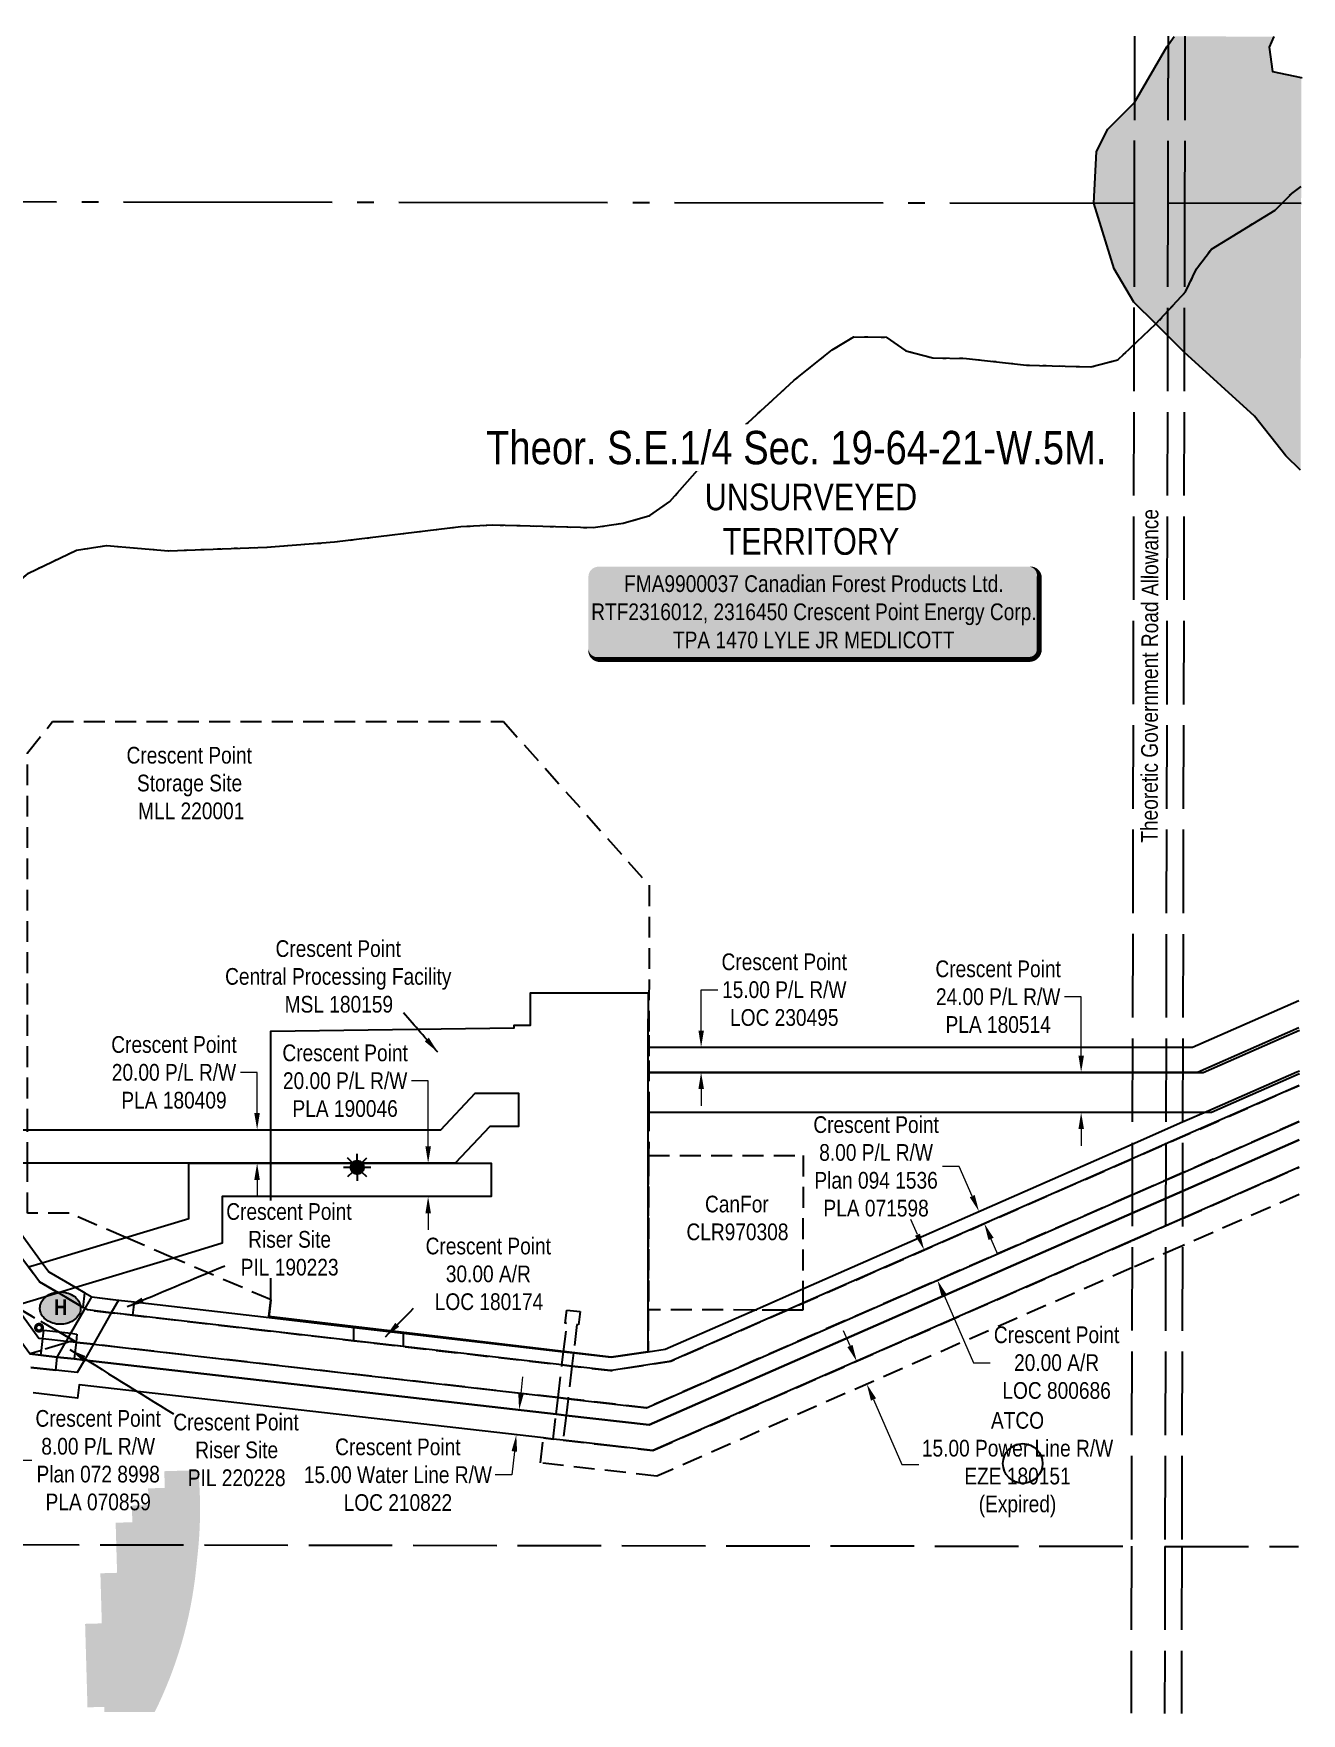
# Model space of a CAD drawing. Extents: x 456630 to 490274, y 6043290 to 6049977.
# Drawn here: x 489514 to 490274, y 6044100 to 6045106 of the extents above; entities that cross this region are included whole.
import ezdxf
from ezdxf.enums import TextEntityAlignment as Align

# ---------------------------------------------------------------- set-up
doc = ezdxf.new("R2010")
doc.units = 0
doc.header["$LTSCALE"] = 5
doc.header["$PDMODE"] = 35
doc.header["$PDSIZE"] = 5
for name, pattern in [('foc-ACCESSROAD', [3.75, 2.5, -1.25]), ('foc-FLOWLINE', [3.75, 2.5, -1.25]), ('foc-QUARTERLINE', [33, 25, -3, 2, -3]), ('foc-UNSURVEYED', [12.5, 10, -2.5]), ('foc-WHEELTRACKS', [2, 0.4, -1.6]), ('PHANTOM', [63.5, 31.75, -6.35, 6.35, -6.35, 6.35, -6.35])]:
    doc.linetypes.add(name, pattern=pattern)
doc.layers.get('Defpoints').update_dxf_attribs({"color": 9})
for name, color, linetype in [('C-AR', 13, 'foc-ACCESSROAD'), ('C-RW', 13, 'Continuous'), ('C-SYMBOL', 7, 'Continuous'), ('C-WS', 13, 'foc-ACCESSROAD'), ('C-WS-S', 13, 'Continuous'), ('CG-NOTES', 7, 'Continuous'), ('F-AR', 190, 'foc-ACCESSROAD'), ('F-EZE', 190, 'foc-FLOWLINE'), ('F-RW', 190, 'Continuous'), ('F-WS', 190, 'foc-ACCESSROAD'), ('L-QSEC', 8, 'foc-QUARTERLINE'), ('L-ROAD-T', 7, 'Continuous'), ('L-UNS-T', 3, 'Continuous'), ('L-USEC', 7, 'foc-UNSURVEYED'), ('T-WATER', 160, 'Continuous'), ('T-WATER-H', 133, 'Continuous'), ('T-WATER-P3', 160, 'foc-WHEELTRACKS'), ('WETLAND - SWAMP - H', 8, 'PHANTOM')]:
    doc.layers.add(name, color=color, linetype=linetype)
for name, color, linetype, lineweight in [('C-AR-T', 13, 'Continuous', 9), ('C-RW-T', 13, 'Continuous', 9), ('C-WS-T', 13, 'Continuous', 9), ('F-EZE-T', 190, 'Continuous', 9), ('F-WS-T', 190, 'Continuous', 9)]:
    doc.layers.add(name, color=color, linetype=linetype, lineweight=lineweight)
doc.styles.add('175L', font='ARIALN.TTF', dxfattribs={"height": 20})
doc.styles.add('80', font='ARIALN.TTF', dxfattribs={"height": 10})
doc.styles.add('80CG', font='ARIALN.TTF', dxfattribs={"height": 10})
doc.styles.add('80L', font='ARIALN.TTF', dxfattribs={"height": 10})
doc.styles.add('BOLD', font='ARIALNB.TTF')
doc.styles.add('foc-LtypeFont', font='ARIALN.TTF', dxfattribs={"height": 7.35})
doc.linetypes.add('foc-TOPO-flowdirection-NOLINE', pattern='A,0,[">",foc-LtypeFont,S=0.3,R=0,X=0,Y=-0.945],-20,[">",foc-LtypeFont,S=0.3,R=0,X=0,Y=-0.945],0', length=20)
doc.dimstyles.new('Compass 5 000', dxfattribs={"dimscale": 5, "dimtxt": 9, "dimasz": 2, "dimexe": 0.2, "dimexo": 0.0625, "dimgap": 0.5, "dimtad": 0, "dimtih": 1, "dimtoh": 1, "dimzin": 0, "dimdsep": 46, "dimtxsty": '80CG', "dimcen": 0.1, "dimse1": 1, "dimse2": 1, "dimclrd": 256, "dimclrt": 256, "dimaunit": 1, "dimadec": 4, "dimazin": 0, "dimtfac": 0.06, "dimtofl": 0, "dimtmove": 0, "dimatfit": 1, "dimfxl": 0.2, "dimtolj": 1, "dimtzin": 0, "dimlwd": -1, "dimarcsym": 0})

# ---------------------------------------------------------------- blocks, each defined once
blk = doc.blocks.new('*D891')
at = {"layer": 'C-RW-T', "transparency": 16777216}
for p, q in [((489914, 6044509.3), (489914, 6044533.7)), ((489914, 6044533.7), (489924, 6044533.7)), ((489914, 6044474.3), (489914, 6044464.3))]:
    blk.add_line(p, q, dxfattribs=at)
for points in [[(489912.4, 6044509.3), (489915.7, 6044509.3), (489914, 6044499.3)], [(489912.4, 6044474.3), (489915.7, 6044474.3), (489914, 6044484.3)]]:
    blk.add_solid(points, dxfattribs=at)
at = {"layer": 'Defpoints', "color": 0, "transparency": 16777216}
for p in [(489914, 6044499.3), (489925.1, 6044499.3), (489925.1, 6044484.3)]:
    blk.add_point(p, dxfattribs=at)
at = {"layer": 'C-RW-T', "transparency": 16777216, "insert": (489963.8, 6044533.7), "char_height": 10, "attachment_point": 5, "style": '80CG'}
blk.add_mtext('\\A1;Crescent Point\\P15.00 P/L R/W\\PLOC 230495', dxfattribs=at)
blk = doc.blocks.new('*D893')
at = {"layer": 'C-RW-T', "transparency": 16777216}
for p, q in [((489750.5, 6044479.2), (489740.5, 6044479.2)), ((489750.5, 6044439.9), (489750.5, 6044479.2)), ((489750.5, 6044399.9), (489750.5, 6044389.9))]:
    blk.add_line(p, q, dxfattribs=at)
for points in [[(489752.2, 6044439.9), (489748.9, 6044439.9), (489750.5, 6044429.9)], [(489752.2, 6044399.9), (489748.9, 6044399.9), (489750.5, 6044409.9)]]:
    blk.add_solid(points, dxfattribs=at)
at = {"layer": 'Defpoints', "color": 0, "transparency": 16777216}
for p in [(489725, 6044429.9), (489750.5, 6044429.9), (489725, 6044409.9)]:
    blk.add_point(p, dxfattribs=at)
at = {"layer": 'C-RW-T', "transparency": 16777216, "insert": (489700.8, 6044479.2), "char_height": 10, "attachment_point": 5, "style": '80CG'}
blk.add_mtext('\\A1;Crescent Point\\P20.00 P/L R/W^JPLA 190046', dxfattribs=at)
blk = doc.blocks.new('*D894')
at = {"layer": 'C-RW-T', "transparency": 16777216}
for p, q in [((489648.1, 6044484.2), (489638.1, 6044484.2)), ((489648.1, 6044459.9), (489648.1, 6044484.2)), ((489648.1, 6044419.9), (489648.1, 6044409.9))]:
    blk.add_line(p, q, dxfattribs=at)
for points in [[(489649.7, 6044459.9), (489646.4, 6044459.9), (489648.1, 6044449.9)], [(489649.7, 6044419.9), (489646.4, 6044419.9), (489648.1, 6044429.9)]]:
    blk.add_solid(points, dxfattribs=at)
at = {"layer": 'Defpoints', "color": 0, "transparency": 16777216}
for p in [(489563.4, 6044449.9), (489648.1, 6044449.9), (489563.4, 6044429.9)]:
    blk.add_point(p, dxfattribs=at)
at = {"layer": 'C-RW-T', "transparency": 16777216, "insert": (489598.3, 6044484.2), "char_height": 10, "attachment_point": 5, "style": '80CG'}
blk.add_mtext('\\A1;Crescent Point\\P20.00 P/L R/W^JPLA 180409', dxfattribs=at)
blk = doc.blocks.new('*D915')
at = {"layer": 'C-RW-T', "transparency": 16777216}
for p, q in [((489806.2, 6044292), (489807.3, 6044301.9)), ((489802.2, 6044257.3), (489800.6, 6044243.3)), ((489800.6, 6044243.3), (489790.6, 6044243.3))]:
    blk.add_line(p, q, dxfattribs=at)
for points in [[(489804.5, 6044292.2), (489807.8, 6044291.8), (489805, 6044282.1)], [(489800.5, 6044257.5), (489803.8, 6044257.1), (489803.3, 6044267.2)]]:
    blk.add_solid(points, dxfattribs=at)
at = {"layer": 'Defpoints', "color": 0, "transparency": 16777216}
for p in [(489731.7, 6044290.5), (489730, 6044275.6), (489803.3, 6044267.2)]:
    blk.add_point(p, dxfattribs=at)
at = {"layer": 'C-RW-T', "transparency": 16777216, "insert": (489732.4, 6044243.3), "char_height": 10, "attachment_point": 5, "style": '80CG', "bg_fill": 3, "box_fill_scale": 1.1, "bg_fill_color": 256, "bg_fill_true_color": 13158600, "bg_fill_transparency": 0}
blk.add_mtext('\\A1;Crescent Point\\P15.00 Water Line R/W\\PLOC 210822', dxfattribs=at)
blk = doc.blocks.new('*D917')
at = {"layer": 'C-RW-T', "transparency": 16777216}
for p, q in [((489483.4, 6044317.5), (489480.5, 6044327.1)), ((489491.5, 6044290.7), (489503.2, 6044252)), ((489503.2, 6044252), (489513.2, 6044252))]:
    blk.add_line(p, q, dxfattribs=at)
for points in [[(489485, 6044318), (489481.8, 6044317), (489486.2, 6044307.9)], [(489493, 6044291.2), (489489.9, 6044290.2), (489488.6, 6044300.3)]]:
    blk.add_solid(points, dxfattribs=at)
at = {"layer": 'Defpoints', "color": 0, "transparency": 16777216}
for p in [(489494.3, 6044310.4), (489496.7, 6044302.7), (489488.6, 6044300.3)]:
    blk.add_point(p, dxfattribs=at)
at = {"layer": 'C-RW-T', "transparency": 16777216, "insert": (489552.9, 6044252), "char_height": 10, "attachment_point": 5, "style": '80CG'}
blk.add_mtext('\\A1;Crescent Point\\P8.00 P/L R/W\\PPlan 072 8998\\PPLA 070859', dxfattribs=at)
blk = doc.blocks.new('*D920')
at = {"layer": 'C-RW-T', "transparency": 16777216}
for p, q in [((490068.6, 6044427.9), (490058.6, 6044427.9)), ((490076.4, 6044410.2), (490068.6, 6044427.9)), ((490087.6, 6044384.6), (490091.6, 6044375.4))]:
    blk.add_line(p, q, dxfattribs=at)
for points in [[(490077.9, 6044410.8), (490074.9, 6044409.5), (490080.4, 6044401)], [(490089.2, 6044385.2), (490086.1, 6044383.9), (490083.6, 6044393.7)]]:
    blk.add_solid(points, dxfattribs=at)
at = {"layer": 'Defpoints', "color": 0, "transparency": 16777216}
for p in [(490071.9, 6044397.3), (490080.4, 6044401), (490075.1, 6044390)]:
    blk.add_point(p, dxfattribs=at)
at = {"layer": 'C-RW-T', "transparency": 16777216, "insert": (490018.8, 6044427.9), "char_height": 10, "attachment_point": 5, "style": '80CG'}
blk.add_mtext('\\A1;Crescent Point\\P8.00 P/L R/W^JPlan 094 1536\\PPLA 071598', dxfattribs=at)
blk = doc.blocks.new('Route_Letters')
h = blk.add_hatch(color=255)
h.dxf.hatch_style = 1
edge = h.paths.add_edge_path()
edge.add_ellipse((-0.1, 0.5), major_axis=(-12, 0), ratio=0.789318, start_angle=0, end_angle=360)
at = {"color": 5}
blk.add_open_spline([(-12.3, 0.5), (-12.3, -0.3), (-12.2, -1), (-11.7, -2.8), (-11.1, -3.9), (-9.6, -5.8), (-8.5, -6.7), (-6.2, -8), (-4.9, -8.5), (-2.1, -9.2), (-0.7, -9.3), (2.2, -9.1), (3.6, -8.8), (6.3, -7.9), (7.5, -7.2), (9.5, -5.6), (10.4, -4.6), (11.6, -2.5), (12, -1.4), (12.2, 0.9), (12, 2.1), (11.2, 4.3), (10.5, 5.4), (8.8, 7.2), (7.7, 8), (5.3, 9.2), (3.9, 9.7), (1.1, 10.2), (-0.4, 10.2), (-3.2, 9.9), (-4.6, 9.6), (-7.2, 8.5), (-8.3, 7.7), (-10.2, 6), (-11, 5), (-12, 2.9), (-12.3, 1.7), (-12.3, 0.5), (-12.3, 0.5), (-12.3, 0.5)], degree=3, knots=[0, 0, 0, 0, 0.219529, 0.219529, 0.575727, 0.575727, 0.931924, 0.931924, 1.288121, 1.288121, 1.644318, 1.644318, 2.000515, 2.000515, 2.356712, 2.356712, 2.712909, 2.712909, 3.069107, 3.069107, 3.425304, 3.425304, 3.781501, 3.781501, 4.137698, 4.137698, 4.493895, 4.493895, 4.850092, 4.850092, 5.20629, 5.20629, 5.562487, 5.562487, 5.918684, 5.918684, 6.274881, 6.274881, 6.283185, 6.283185, 6.283185, 6.283185], dxfattribs=at)
at = {"color": 14, "style": 'BOLD'}
blk.add_attdef('A', text='', height=9.5, dxfattribs=at).set_placement((0.2, 1), align=Align.MIDDLE)
blk = doc.blocks.new('AA')
at = {"const_width": 4}
blk.add_lwpolyline([(-1, 0, 1), (1, 0, 1)], format="xyb", close=True, dxfattribs=at)
blk.add_circle((0, 0), 2)
blk = doc.blocks.new('*D780')
at = {"layer": 'C-AR-T', "transparency": 16777216}
for p, q in [((490043.6, 6044387.1), (490039.6, 6044396.2)), ((490059.6, 6044350.6), (490077.2, 6044310.4)), ((490077.2, 6044310.4), (490087.2, 6044310.4))]:
    blk.add_line(p, q, dxfattribs=at)
for points in [[(490045.1, 6044387.7), (490042.1, 6044386.4), (490047.6, 6044377.9)], [(490061.1, 6044351.3), (490058, 6044350), (490055.5, 6044359.8)]]:
    blk.add_solid(points, dxfattribs=at)
at = {"layer": 'Defpoints', "color": 0, "transparency": 16777216}
for p in [(490058.8, 6044382.8), (490066.7, 6044364.7), (490055.5, 6044359.8)]:
    blk.add_point(p, dxfattribs=at)
at = {"layer": 'C-AR-T', "transparency": 16777216, "insert": (490126.9, 6044310.4), "char_height": 10, "attachment_point": 5, "style": '80CG'}
blk.add_mtext('\\A1;Crescent Point\\P20.00 A/R\\PLOC 800686', dxfattribs=at)
blk = doc.blocks.new('*D783')
at = {"layer": 'C-RW-T', "transparency": 16777216}
for p, q in [((490141.6, 6044529.5), (490131.6, 6044529.5)), ((490141.6, 6044494.3), (490141.6, 6044529.5)), ((490141.6, 6044450.3), (490141.6, 6044440.3))]:
    blk.add_line(p, q, dxfattribs=at)
for points in [[(490143.3, 6044494.3), (490140, 6044494.3), (490141.6, 6044484.3)], [(490143.3, 6044450.3), (490140, 6044450.3), (490141.6, 6044460.3)]]:
    blk.add_solid(points, dxfattribs=at)
at = {"layer": 'Defpoints', "color": 0, "transparency": 16777216}
for p in [(490106.3, 6044484.3), (490141.6, 6044484.3), (490106.3, 6044460.3)]:
    blk.add_point(p, dxfattribs=at)
at = {"layer": 'C-RW-T', "transparency": 16777216, "insert": (490091.9, 6044529.5), "char_height": 10, "attachment_point": 5, "style": '80CG'}
blk.add_mtext('\\A1;Crescent Point\\P24.00 P/L R/W\\PPLA 180514', dxfattribs=at)
blk = doc.blocks.new('*D864')
at = {"layer": 'Defpoints', "color": 0, "transparency": 16777216}
for p in [(490009.7, 6044312.4), (490013.2, 6044297.6), (490015.7, 6044298.7)]:
    blk.add_point(p, dxfattribs=at)
at = {"layer": 'F-EZE-T', "transparency": 16777216}
for p, q in [((490003.2, 6044320.5), (489999.2, 6044329.6)), ((490017.2, 6044288.4), (490034.3, 6044249.4)), ((490034.3, 6044249.4), (490044.3, 6044249.4))]:
    blk.add_line(p, q, dxfattribs=at)
for points in [[(490004.7, 6044321.1), (490001.6, 6044319.8), (490007.2, 6044311.3)], [(490018.8, 6044289.1), (490015.7, 6044287.7), (490013.2, 6044297.6)]]:
    blk.add_solid(points, dxfattribs=at)
at = {"layer": 'F-EZE-T', "transparency": 16777216, "insert": (490103.5, 6044249.4), "char_height": 10, "attachment_point": 5, "style": '80CG'}
blk.add_mtext('\\A1;ATCO\\P15.00 Power Line R/W\\PEZE 180151\\P(Expired)', dxfattribs=at)
blk = doc.blocks.new('*U689')
h = blk.add_hatch(color=255)
edge = h.paths.add_edge_path()
edge.add_line((-129, -28.5), (129, -28.5))
edge.add_arc((129, -22.5), 6, 270, 360)
edge.add_line((135, -22.5), (135, 21))
edge.add_arc((129, 21), 6, 0, 90)
edge.add_line((129, 27), (-129, 27))
edge.add_arc((-129, 21), 6, 90, 180)
edge.add_line((-135, 21), (-135, -22.5))
edge.add_arc((-129, -22.5), 6, 180, 270)
at = {"color": 44, "flags": 128}
blk.add_lwpolyline([(-129, -28.5, 3, 3, 0), (129, -28.5, 3, 3, 0.414214), (135, -22.5, 3, 3, 0), (135, 21, 3, 0, 0.414214), (129, 27, 0, 0, 0), (-129, 27, 0, 0, 0.414214), (-135, 21, 0, 0, 0), (-135, -22.5, 0, 3, 0.414214)], format="xyseb", close=True, dxfattribs=at)
at = {"color": 44, "style": '80'}
blk.add_attdef('ENTER_TEXT_001', (-36, -5), '', height=10, dxfattribs=at)
blk = doc.blocks.new('GAS')
h = blk.add_hatch(color=255)
h.dxf.hatch_style = 1
edge = h.paths.add_edge_path()
edge.add_arc((0, 0), 0.9, 0, 360)
for p, q in [((-0.81, 0), (-1.62, 0)), ((-0.57, 0.57), (-1.14, 1.14)), ((0, 0.81), (0, 1.62)), ((0.57, 0.57), (1.14, 1.14)), ((1.62, 0), (0.81, 0)), ((-0.57, -0.57), (-1.14, -1.14)), ((0, -0.81), (0, -1.62)), ((1.14, -1.14), (0.57, -0.57))]:
    blk.add_line(p, q)
blk.add_circle((0, 0), 0.8)

msp = doc.modelspace()

# ---------------------------------------------------------------- hatches: boundary and pattern name
at = {"layer": 'T-WATER-H'}
h = msp.add_hatch(color=256, dxfattribs=at)
h.dxf.hatch_style = 1
h.paths.add_polyline_path([(490273.043, 6044844.829), (490273.531, 6045079.373), (490273.319, 6045079.82), (490256.198, 6045083.403), (490254.2, 6045098.107), (490256.935, 6045104.352), (490197.39, 6045104.535), (490192.841, 6045098.275), (490173.501, 6045064.89), (490157.656, 6045048.89), (490150.712, 6045035.555), (490149.233, 6045004.633), (490161.307, 6044965.391), (490173.254, 6044945.359), (490186.356, 6044932.375), (490203.366, 6044915.445), (490245.472, 6044877.125), (490264.177, 6044853.435)])
at = {"layer": 'WETLAND - SWAMP - H', "transparency": 33554495}
h = msp.add_hatch(color=256, dxfattribs=at)
h.dxf.hatch_style = 1
edge = h.paths.add_edge_path()
edge.add_line((489556.584, 6044101.391), (489586.805, 6044101.347))
edge.add_arc((489362.988, 6044212.44), 249.872, 333.602396, 354.08127)
edge.add_line((489611.527, 6044186.674), (489612.592, 6044196.948))
edge.add_arc((489364.053, 6044222.714), 249.872, 354.08127, 365.357564)
edge.add_line((489612.833, 6044246.045), (489592.508, 6044245.467))
edge.add_line((489592.508, 6044245.467), (489592.793, 6044235.469))
edge.add_line((489592.793, 6044235.469), (489582.795, 6044235.185))
edge.add_line((489582.795, 6044235.185), (489583.079, 6044225.187))
edge.add_line((489583.079, 6044225.187), (489573.082, 6044224.903))
edge.add_line((489573.082, 6044224.903), (489573.366, 6044214.905))
edge.add_line((489573.366, 6044214.905), (489563.369, 6044214.621))
edge.add_line((489563.369, 6044214.621), (489564.222, 6044184.628))
edge.add_line((489564.222, 6044184.628), (489554.224, 6044184.344))
edge.add_line((489554.224, 6044184.344), (489555.077, 6044154.351))
edge.add_line((489555.077, 6044154.351), (489545.08, 6044154.066))
edge.add_line((489545.08, 6044154.066), (489546.502, 6044104.079))
edge.add_line((489546.502, 6044104.079), (489556.499, 6044104.363))
edge.add_line((489556.499, 6044104.363), (489556.584, 6044101.391))

# ---------------------------------------------------------------- linework, layer by layer
at = {"layer": 'C-AR', "flags": 128}
msp.add_lwpolyline([(489103.42, 6045106.135), (489099.173, 6045006.125), (489094.528, 6044896.751), (489094.064, 6044885.823), (489098.332, 6044875.806), (489106.668, 6044868.592), (489213.696, 6044775.966), (489367.388, 6044565.102), (489465.945, 6044429.879), (489487.8, 6044399.895), (489511.238, 6044367.739), (489517.765, 6044358.785), (489529.052, 6044352.209), (489543.881, 6044343.571), (489545.131, 6044342.842), (489546.535, 6044342.025), (489560.759, 6044340.376), (489573.535, 6044338.894), (489706.039, 6044323.539), (489735.544, 6044320.12), (489830.688, 6044309.097), (489836.645, 6044308.407), (489859.668, 6044305.74), (489860.243, 6044305.811), (489894.8, 6044311.082), (489895.79, 6044311.302), (489965.616, 6044341.936), (489974.917, 6044346.017), (490172.187, 6044432.573), (490202.374, 6044445.817), (490272.278, 6044476.485)], dxfattribs=at)
at = {"layer": 'C-RW'}
for points in [[(489131.444, 6045106.095), (489127.197, 6045006.086), (489122.775, 6044901.957), (489129.841, 6044885.565), (489234.453, 6044795.057), (489367.495, 6044612.53), (489486.058, 6044449.87), (489510.521, 6044449.87), (489758.072, 6044449.873), (489778.779, 6044471.8), (489804.555, 6044471.814), (489804.565, 6044451.828), (489787.398, 6044451.82), (489766.686, 6044429.883), (489607.175, 6044429.88), (489510.521, 6044429.88), (489500.628, 6044429.88), (489475.873, 6044429.88), (489367.419, 6044578.676), (489219.635, 6044781.427), (489113.287, 6044873.436), (489102.596, 6044898.237), (489107.177, 6045006.114), (489111.423, 6045106.124)], [(490271.994, 6044510.877), (490258.452, 6044504.928), (490211.357, 6044484.253), (490202.098, 6044484.254), (490171.939, 6044484.254), (489882.334, 6044484.254), (489882.365, 6044499.256), (490171.97, 6044499.256), (490202.129, 6044499.256), (490208.209, 6044499.256), (490252.421, 6044518.664), (490272.028, 6044527.273)], [(490272.292, 6044483.291), (490271.029, 6044482.738), (490219.779, 6044460.256), (489882.333, 6044460.266), (489882.334, 6044484.254), (490214.749, 6044484.244), (490261.393, 6044504.705), (490272.346, 6044509.505)], [(489497.728, 6044399.896), (489519.373, 6044370.204), (489523.249, 6044364.885), (489539.546, 6044355.39), (489544.893, 6044352.275), (489549.136, 6044349.803), (489565.059, 6044347.948), (489574.458, 6044346.857), (489655.222, 6044337.478), (489706.039, 6044331.575), (489735.544, 6044328.148), (489831.625, 6044316.989), (489837.582, 6044316.297), (489860.127, 6044313.679), (489882.342, 6044317.021), (489892.571, 6044318.56), (489945.893, 6044341.966), (489974.935, 6044354.714), (490172.205, 6044441.315), (490202.392, 6044454.566), (490218.07, 6044461.448), (490270.884, 6044484.633), (490272.296, 6044485.253)], [(490272.278, 6044476.485), (490202.374, 6044445.817), (490172.187, 6044432.573), (489974.917, 6044346.017), (489965.616, 6044341.936), (489895.79, 6044311.302), (489894.8, 6044311.082), (489860.243, 6044305.811), (489859.668, 6044305.74), (489836.645, 6044308.407), (489830.688, 6044309.097), (489735.544, 6044320.12), (489706.039, 6044323.539), (489573.535, 6044338.894), (489560.759, 6044340.376), (489546.535, 6044342.025), (489545.131, 6044342.842), (489543.881, 6044343.571), (489529.052, 6044352.209), (489517.765, 6044358.785), (489511.238, 6044367.739)], [(489512.664, 6044307.554), (489527.462, 6044305.911), (489528.431, 6044313.816), (489538.482, 6044312.681), (489544.618, 6044311.951), (489827.181, 6044279.572), (489833.139, 6044278.889), (489882.83, 6044273.192), (490172.119, 6044399.962), (490202.306, 6044413.19), (490272.21, 6044443.831)], [(489511.238, 6044367.739), (489519.373, 6044370.204), (489569.403, 6044385.356), (489607.175, 6044396.796), (489607.175, 6044429.88), (489766.686, 6044429.883), (489788.343, 6044429.88), (489788.299, 6044409.877), (489627.165, 6044409.891), (489627.165, 6044381.954), (489597.968, 6044373.102), (489539.546, 6044355.39), (489529.052, 6044352.209), (489503.349, 6044344.416)], [(490272.176, 6044427.449), (490202.272, 6044396.813), (490172.085, 6044383.584), (489885.135, 6044257.826), (489857.541, 6044260.987), (489831.369, 6044263.987), (489825.412, 6044264.669), (489819.51, 6044265.346), (489541.535, 6044297.213), (489540.602, 6044289.271), (489513.956, 6044292.307)], [(489511.918, 6044315.686), (489518.615, 6044314.929), (489528.431, 6044313.816), (489533.201, 6044322.117), (489533.878, 6044323.284), (489535.126, 6044325.453), (489536.596, 6044328.007), (489544.774, 6044342.22), (489545.131, 6044342.842), (489549.136, 6044349.803), (489565.059, 6044347.948), (489560.759, 6044340.376), (489550.007, 6044321.438), (489550.007, 6044321.438), (489544.618, 6044311.951), (489540.379, 6044304.476), (489527.462, 6044305.911), (489512.664, 6044307.554)]]:
    msp.add_lwpolyline(points, dxfattribs=at)
msp.add_lwpolyline([(489655.128, 6044338.062), (489656.281, 6044348.013), (489656.316, 6044508.941), (489802.132, 6044510.936), (489802.129, 6044512.525), (489811.745, 6044512.524), (489811.749, 6044531.953), (489882.21, 6044531.94), (489882.129, 6044500.961), (489882.16, 6044316.957), (489860.127, 6044313.679), (489749.455, 6044326.837), (489655.128, 6044338.062)], close=True, dxfattribs=at)
at = {"layer": 'C-WS'}
for points in [[(490272.233, 6044454.778), (490202.329, 6044424.141), (490172.142, 6044410.911), (489881.273, 6044283.419), (489834.317, 6044288.807), (489828.359, 6044289.491), (489550.007, 6044321.438), (489540.058, 6044322.581), (489539.629, 6044322.771), (489538.212, 6044323.655), (489535.126, 6044325.453), (489529.34, 6044328.824), (489503.917, 6044343.636), (489503.349, 6044344.416), (489490.852, 6044361.564), (489367.311, 6044531.1), (489199.589, 6044761.263), (489082.03, 6044863.593), (489073.943, 6044881.924), (489074.416, 6044893.046), (489079.177, 6045006.153), (489083.432, 6045106.164)], [(489503.917, 6044343.636), (489529.34, 6044328.824), (489535.126, 6044325.453), (489538.212, 6044323.655), (489536.177, 6044323.038), (489533.201, 6044322.117), (489518.939, 6044317.812), (489511.918, 6044315.686)]]:
    msp.add_lwpolyline(points, dxfattribs=at)
for points in [[(489882.586, 6044434.574), (489882.394, 6044342.059), (489882.342, 6044317.021), (489860.127, 6044313.679), (489837.582, 6044316.297), (489831.625, 6044316.989), (489735.544, 6044328.148), (489706.039, 6044331.575), (489655.222, 6044337.478), (489656.472, 6044348.006), (489597.968, 6044373.102), (489569.403, 6044385.356), (489535.508, 6044399.896), (489510.521, 6044399.896), (489510.521, 6044429.88), (489510.521, 6044449.87), (489510.521, 6044675.596), (489525.643, 6044694.332), (489795.623, 6044694.331), (489882.921, 6044596.183), (489882.736, 6044506.436), (489882.704, 6044491.433), (489882.642, 6044461.448), (489882.586, 6044434.574)], [(489574.458, 6044346.857), (489573.535, 6044338.894), (489560.759, 6044340.376), (489546.535, 6044342.025), (489545.131, 6044342.842), (489543.881, 6044343.571), (489544.893, 6044352.275), (489549.136, 6044349.803), (489565.059, 6044347.948), (489574.458, 6044346.857)], [(489539.629, 6044322.771), (489538.482, 6044312.681), (489528.431, 6044313.816), (489518.615, 6044314.929), (489518.939, 6044317.812), (489519.734, 6044324.874), (489520.294, 6044329.842), (489529.34, 6044328.824), (489536.596, 6044328.007), (489540.164, 6044327.606), (489539.629, 6044322.771)]]:
    msp.add_lwpolyline(points, close=True, dxfattribs=at)
at = {"layer": 'Defpoints'}
msp.add_circle((490106.664, 6044250.087), 11.892, dxfattribs=at)
at = {"layer": 'F-AR', "flags": 128}
msp.add_lwpolyline([(489735.544, 6044328.148), (489735.544, 6044320.12), (489706.039, 6044323.539), (489706.039, 6044331.575), (489735.544, 6044328.148)], close=True, dxfattribs=at)
at = {"layer": 'F-EZE'}
msp.add_lwpolyline([(490272.142, 6044411.055), (490202.238, 6044380.418), (490172.051, 6044367.189), (489887.448, 6044242.46), (489817.742, 6044250.45), (489819.51, 6044265.346), (489825.412, 6044264.669), (489827.181, 6044279.572), (489828.359, 6044289.491), (489830.688, 6044309.097), (489831.625, 6044316.989), (489833.635, 6044333.913), (489832.642, 6044334.03), (489833.585, 6044341.97), (489841.525, 6044341.027), (489840.582, 6044333.087), (489839.589, 6044333.205), (489837.582, 6044316.297), (489836.645, 6044308.407), (489834.317, 6044288.807), (489833.139, 6044278.889), (489831.369, 6044263.987), (489857.541, 6044260.987), (489885.135, 6044257.826), (490172.085, 6044383.584), (490202.272, 6044396.813), (490272.176, 6044427.449)], dxfattribs=at)
at = {"layer": 'F-RW'}
for points in [[(490272.21, 6044443.831), (490202.306, 6044413.19), (490172.119, 6044399.962), (489882.83, 6044273.192), (489833.139, 6044278.889), (489827.181, 6044279.572), (489544.618, 6044311.951), (489538.482, 6044312.681), (489528.431, 6044313.816), (489518.615, 6044314.929), (489511.918, 6044315.686), (489493.219, 6044341.345), (489480.721, 6044358.497), (489367.273, 6044514.18), (489192.432, 6044754.111), (489062.476, 6044848.805), (489069.172, 6045006.167), (489073.428, 6045106.178)], [(489083.432, 6045106.164), (489079.177, 6045006.153), (489074.416, 6044893.046), (489073.943, 6044881.924), (489072.69, 6044853.728), (489199.589, 6044761.263), (489367.311, 6044531.1), (489490.852, 6044361.564), (489503.349, 6044344.416), (489503.917, 6044343.636), (489517.399, 6044325.135), (489519.734, 6044324.874), (489533.878, 6044323.284), (489536.177, 6044323.038), (489539.629, 6044322.771), (489540.058, 6044322.581), (489550.007, 6044321.438), (489828.359, 6044289.491), (489834.317, 6044288.807), (489881.273, 6044283.419), (490172.142, 6044410.911), (490202.329, 6044424.141), (490272.233, 6044454.778)]]:
    msp.add_lwpolyline(points, dxfattribs=at)
at = {"layer": 'F-WS'}
msp.add_lwpolyline([(489945.893, 6044341.966), (489882.394, 6044342.059), (489882.586, 6044434.574), (489975.102, 6044434.44), (489974.935, 6044354.714), (489974.934, 6044354.101), (489974.919, 6044347.105), (489974.917, 6044346.017), (489974.916, 6044345.364), (489974.909, 6044341.924), (489967.103, 6044341.934), (489965.616, 6044341.936), (489963.128, 6044341.941), (489947.287, 6044341.964), (489945.893, 6044341.966)], close=True, dxfattribs=at)
at = {"layer": 'L-QSEC'}
for p, q in [((489403.03, 6045005.707), (490173.375, 6045004.608)), ((490273.375, 6045004.467), (490193.492, 6045004.579))]:
    msp.add_line(p, q, dxfattribs=at)
at = {"layer": 'L-USEC'}
for p, q in [((490173.583, 6045104.608), (490173.375, 6045004.608)), ((490173.584, 6045104.608), (490173.375, 6045004.608)), ((490173.583, 6045104.443), (490173.375, 6045004.444)), ((490193.69, 6045104.566), (490193.481, 6045004.566)), ((490193.69, 6045104.401), (490193.481, 6045004.402)), ((490193.7, 6045104.546), (490193.492, 6045004.566)), ((490203.743, 6045104.545), (490203.534, 6045004.545)), ((490203.742, 6045104.515), (490203.534, 6045004.565)), ((490203.743, 6045104.38), (490203.534, 6045004.381)), ((490173.375, 6045004.608), (490171.705, 6044200.496)), ((490193.492, 6045004.566), (490191.822, 6044200.454)), ((490203.534, 6045004.565), (490201.864, 6044200.453)), ((489366.566, 6044201.667), (490171.705, 6044200.496)), ((490171.705, 6044200.496), (490171.497, 6044100.496)), ((490191.822, 6044200.454), (490191.614, 6044100.467)), ((490191.822, 6044200.467), (490271.704, 6044200.355)), ((490201.864, 6044200.453), (490201.656, 6044100.452))]:
    msp.add_line(p, q, dxfattribs=at)
at = {"layer": 'T-WATER', "flags": 128}
for points in [[(490273.043, 6044844.829), (490264.177, 6044853.435), (490245.472, 6044877.125), (490203.366, 6044915.445), (490186.356, 6044932.375), (490173.254, 6044945.359), (490161.307, 6044965.391), (490149.233, 6045004.633), (490150.712, 6045035.555), (490157.656, 6045048.89), (490173.501, 6045064.89), (490192.841, 6045098.275), (490197.39, 6045104.535)], [(490273.043, 6044844.829), (490264.177, 6044853.435), (490245.472, 6044877.125), (490203.366, 6044915.445), (490186.356, 6044932.375), (490173.254, 6044945.359), (490161.307, 6044965.391), (490149.233, 6045004.633), (490150.712, 6045035.555), (490157.656, 6045048.89), (490173.501, 6045064.89), (490192.841, 6045098.275), (490197.39, 6045104.535)], [(490256.935, 6045104.352), (490254.2, 6045098.107), (490256.198, 6045083.403), (490273.319, 6045079.82), (490273.531, 6045079.373)], [(490256.935, 6045104.352), (490254.2, 6045098.107), (490256.198, 6045083.403), (490273.319, 6045079.82), (490273.531, 6045079.373)]]:
    msp.add_lwpolyline(points, dxfattribs=at)
at = {"layer": 'T-WATER-P3', "linetype": 'foc-TOPO-flowdirection-NOLINE', "flags": 128}
msp.add_lwpolyline([(488333.502, 6044348.231), (488359.503, 6044342.272), (488379.792, 6044330.444), (488412.226, 6044322.38), (488435.64, 6044320.185), (488450.777, 6044318.767), (488513.4, 6044319.025), (488569.606, 6044313.694), (488654.649, 6044296.033), (488695.477, 6044295.904), (488714.208, 6044297.79), (488746.739, 6044306.474), (488760.242, 6044312.675), (488772.598, 6044321.996), (488813.671, 6044364.428), (488831.656, 6044387.022), (488852.887, 6044406.619), (488879.863, 6044442.072), (488891.258, 6044450.851), (488920.002, 6044462.352), (488931.76, 6044471.131), (488943.973, 6044501.283), (488952.301, 6044514.081), (488965.02, 6044522.921), (488983.207, 6044526.966), (489002.238, 6044527.711), (489092.558, 6044513.057), (489152.907, 6044510.671), (489174.162, 6044511.417), (489237.296, 6044530.342), (489248.996, 6044538.82), (489262.557, 6044545.198), (489280.982, 6044547.441), (489316.593, 6044544.001), (489336.105, 6044543.665), (489354.057, 6044545.606), (489395.22, 6044565.046), (489405.657, 6044574.723), (489412.723, 6044588.358), (489417.027, 6044605.292), (489422.562, 6044641.377), (489427.944, 6044657.35), (489447.584, 6044702.098), (489488.873, 6044764.038), (489511.124, 6044783.154), (489539.983, 6044796.995), (489557.931, 6044799.657), (489594.92, 6044796.579), (489653.994, 6044798.75), (489694.522, 6044801.798), (489770.157, 6044811.012), (489789.13, 6044812.055), (489849.357, 6044810.386), (489867.306, 6044813.109), (489883.266, 6044817.569), (489895.265, 6044825.988), (489914.932, 6044848.221), (489969.444, 6044898.413), (489992.478, 6044916.747), (490005.495, 6044924.628), (490024.767, 6044924.41), (490036.607, 6044916.259), (490052.881, 6044911.957), (490072.936, 6044911.741), (490108.846, 6044907.761), (490147.456, 6044906.665), (490163.54, 6044910.827), (490186.356, 6044932.375), (490204.2, 6044951.575), (490210.721, 6044965.33), (490219.596, 6044977.106), (490257.809, 6045000.562), (490267.765, 6045010.54), (490273.396, 6045014.652)], dxfattribs=at)
at = {"layer": 'T-WATER-P3', "flags": 128}
msp.add_lwpolyline([(488333.502, 6044348.231), (488359.503, 6044342.272), (488379.792, 6044330.444), (488412.226, 6044322.38), (488435.64, 6044320.185), (488450.777, 6044318.767), (488513.4, 6044319.025), (488569.606, 6044313.694), (488654.649, 6044296.033), (488695.477, 6044295.904), (488714.208, 6044297.79), (488746.739, 6044306.474), (488760.242, 6044312.675), (488772.598, 6044321.996), (488813.671, 6044364.428), (488831.656, 6044387.022), (488852.887, 6044406.619), (488879.863, 6044442.072), (488891.258, 6044450.851), (488920.002, 6044462.352), (488931.76, 6044471.131), (488943.973, 6044501.283), (488952.301, 6044514.081), (488965.02, 6044522.921), (488983.207, 6044526.966), (489002.238, 6044527.711), (489092.558, 6044513.057), (489152.907, 6044510.671), (489174.162, 6044511.417), (489237.296, 6044530.342), (489248.996, 6044538.82), (489262.557, 6044545.198), (489280.982, 6044547.441), (489316.593, 6044544.001), (489336.105, 6044543.665), (489354.057, 6044545.606), (489395.22, 6044565.046), (489405.657, 6044574.723), (489412.723, 6044588.358), (489417.027, 6044605.292), (489422.562, 6044641.377), (489427.944, 6044657.35), (489447.584, 6044702.098), (489488.873, 6044764.038), (489511.124, 6044783.154), (489539.983, 6044796.995), (489557.931, 6044799.657), (489594.92, 6044796.579), (489653.994, 6044798.75), (489694.522, 6044801.798), (489770.157, 6044811.012), (489789.13, 6044812.055), (489849.357, 6044810.386), (489867.306, 6044813.109), (489883.266, 6044817.569), (489895.265, 6044825.988), (489914.932, 6044848.221), (489969.444, 6044898.413), (489992.478, 6044916.747), (490005.495, 6044924.628), (490024.767, 6044924.41), (490036.607, 6044916.259), (490052.881, 6044911.957), (490072.936, 6044911.741), (490108.846, 6044907.761), (490147.456, 6044906.665), (490163.54, 6044910.827), (490186.356, 6044932.375), (490204.2, 6044951.575), (490210.721, 6044965.33), (490219.596, 6044977.106), (490257.809, 6045000.562), (490267.765, 6045010.54), (490273.396, 6045014.652)], dxfattribs=at)

# ---------------------------------------------------------------- block references
ref = msp.add_blockref('*U689', (489981.526, 6044760.01))
ref.add_attrib('ENTER_TEXT_001', 'FMA9900037 Canadian Forest Products Ltd.', (489867.859, 6044771.851), dxfattribs={"color": 44, "height": 10, "style": '80'})
ref.add_attrib('ENTER_TEXT_002', 'RTF2316012, 2316450 Crescent Point Energy Corp.', (489848.163, 6044755.007), dxfattribs={"color": 44, "height": 10, "style": '80'})
ref.add_attrib('ENTER_TEXT_003', 'TPA 1470 LYLE JR MEDLICOTT', (489897.133, 6044738.163), dxfattribs={"color": 44, "height": 10, "style": '80'})
at = {"layer": 'C-WS-S', "xscale": 5, "yscale": 5, "zscale": 5}
msp.add_blockref('GAS', (489708.022, 6044427.326), dxfattribs=at)
at = {"layer": 'CG-NOTES', "xscale": 0.9984468346444563, "yscale": 0.9984468346444563, "zscale": 0.9984468346444563}
msp.add_blockref('Route_Letters', (489530.299, 6044342.635), dxfattribs=at).add_auto_attribs({'A': 'H'})
msp.add_blockref('AA', (489517.472, 6044331.382), dxfattribs=at)

# ---------------------------------------------------------------- texts
at = {"layer": 'C-WS-T', "char_height": 9.99479, "attachment_point": 1, "style": '80L'}
for s, insert in [('\\pi30.564;Crescent Point\\P\\pi36.806;Storage Site\\P\\pi37.46;MLL 220001', (489539.324, 6044679.138)), ('\\pi30.564;Crescent Point\\P\\pi0.35801;Central Processing Facility\\P\\pi36.025;MSL 180159', (489628.566, 6044563.363))]:
    msp.add_mtext_dynamic_manual_height_columns(s, width=135.6116, gutter_width=50, heights=[0], dxfattribs=dict(at, insert=insert))
at = {"layer": 'F-WS-T', "insert": (489907.118, 6044410.428), "char_height": 9.99479, "attachment_point": 1, "style": '80L'}
msp.add_mtext_dynamic_manual_height_columns('\\pi9.2311;CanFor\\P\\pi-1.8955;CLR970308', width=56.24598, gutter_width=50, heights=[0], dxfattribs=at)
at = {"layer": 'L-ROAD-T', "style": '80L'}
msp.add_text('Theoretic Government Road Allowance', height=9.99479, rotation=89.880962, dxfattribs=at).set_placement((490182.651, 6044721.649), align=Align.MIDDLE_CENTER)
at = {"layer": 'L-UNS-T', "insert": (489979.779, 6044815.344), "char_height": 15.99166, "attachment_point": 5, "style": '80L'}
msp.add_mtext_dynamic_manual_height_columns('UNSURVEYED TERRITORY', width=126.41375, gutter_width=47.5, heights=[0], dxfattribs=at)

# ---------------------------------------------------------------- dimensions: what is measured, and where the dimension line sits
at = {"layer": 'C-AR-T'}
dim = msp.add_linear_dim(base=(490055.547, 6044359.805), p1=(490058.758, 6044382.804), p2=(490066.696, 6044364.692), angle=293.668415, text='Crescent Point\\P20.00 A/R\\PLOC 800686', dimstyle='Compass 5 000', dxfattribs=at)
dim.commit()
dim.dimension.update_dxf_attribs({"geometry": '*D780', "text_midpoint": (490126.944, 6044310.442), "dimtype": 161})
at = {"layer": 'C-RW-T'}
for base, p1, p2, angle, text, picture, middle in [((489914.039, 6044499.256), (489925.111, 6044484.254), (489925.111, 6044499.256), 89.999951, 'Crescent Point\\P15.00 P/L R/W\\PLOC 230495', '*D891', (489963.8, 6044533.744)), ((490141.644, 6044484.254), (490106.336, 6044460.26), (490106.336, 6044484.254), 90.000374, 'Crescent Point\\P24.00 P/L R/W\\PPLA 180514', '*D783', (490091.882, 6044529.53)), ((489648.071, 6044449.871), (489563.398, 6044429.88), (489563.398, 6044449.87), 90.00074, 'Crescent Point\\P20.00 P/L R/W^JPLA 180409', '*D894', (489598.309, 6044484.184)), ((490080.401, 6044401.013), (490075.091, 6044389.972), (490071.885, 6044397.274), 113.701305, 'Crescent Point\\P8.00 P/L R/W^JPlan 094 1536\\PPLA 071598', '*D920', (490018.846, 6044427.879)), ((489488.563, 6044300.277), (489494.339, 6044310.385), (489496.654, 6044302.72), 286.801838, 'Crescent Point\\P8.00 P/L R/W\\PPlan 072 8998\\PPLA 070859', '*D917', (489552.913, 6044251.961))]:
    dim = msp.add_linear_dim(base=base, p1=p1, p2=p2, angle=angle, text=text, dimstyle='Compass 5 000', dxfattribs=at)
    dim.commit()
    dim.dimension.update_dxf_attribs({"geometry": picture, "text_midpoint": middle, "dimtype": 161})
at = {"layer": 'F-EZE-T'}
dim = msp.add_linear_dim(base=(490013.211, 6044297.577), p1=(490009.675, 6044312.407), p2=(490015.697, 6044298.666), angle=293.665721, text='ATCO\\P15.00 Power Line R/W\\PEZE 180151\\P(Expired)', dimstyle='Compass 5 000', dxfattribs=at)
dim.commit()
dim.dimension.update_dxf_attribs({"geometry": '*D864', "text_midpoint": (490103.463, 6044249.407), "dimtype": 161})

# ---------------------------------------------------------------- leaders
at = {"layer": 'C-AR-T', "path_type": 1}
msp.add_leader([(489724.978, 6044326.001), (489741.76, 6044343.003)], dimstyle='Compass 5 000', dxfattribs=at)
at = {"layer": 'C-WS-T', "path_type": 1}
for points in [[(489756.282, 6044496.334), (489735.774, 6044519.882)], [(489535.897, 6044318.309), (489597.958, 6044279.735)]]:
    msp.add_leader(points, dimstyle='Compass 5 000', override={"dimgap": 0.5, "dimtad": 0}, dxfattribs=at)

# ---------------------------------------------------------------- next in the draw order: texts
at = {"layer": 'C-AR-T', "insert": (489748.672, 6044385.28), "char_height": 9.99479, "attachment_point": 1, "style": '80L', "bg_fill": 3, "box_fill_scale": 1.15, "bg_fill_color": 256, "bg_fill_true_color": 256, "bg_fill_transparency": 0}
msp.add_mtext_dynamic_manual_height_columns('\\pi0.34226;Crescent Point\\P\\pi12.43;30.00 A/R\\P\\pi5.8101;LOC 180174', width=75.16821, gutter_width=50, heights=[0], dxfattribs=at)
at = {"layer": 'C-SYMBOL', "color": 3, "insert": (489970.991, 6044868.307), "char_height": 19.98958, "width": 373.53366, "attachment_point": 2, "style": '175L', "bg_fill": 3, "box_fill_scale": 1.2, "bg_fill_color": 256, "bg_fill_transparency": 0}
msp.add_mtext('Theor. S.E.1/4 Sec. 19-64-21-W.5M.', dxfattribs=at)

# ---------------------------------------------------------------- next in the draw order: dimensions: what is measured, and where the dimension line sits
at = {"layer": 'C-RW-T'}
dim = msp.add_linear_dim(base=(489803.32, 6044267.202), p1=(489731.667, 6044290.464), p2=(489729.965, 6044275.611), angle=263.46024, text='Crescent Point\\P15.00 Water Line R/W\\PLOC 210822', dimstyle='Compass 5 000', override={"dimtfill": 1}, dxfattribs=at)
dim.commit()
dim.dimension.update_dxf_attribs({"geometry": '*D915', "text_midpoint": (489732.393, 6044243.284), "dimtype": 161})

# ---------------------------------------------------------------- next in the draw order: texts
at = {"layer": 'C-WS-T', "insert": (489597.606, 6044279.877), "char_height": 9.99479, "attachment_point": 1, "style": '80L'}
msp.add_mtext_dynamic_manual_height_columns('\\pi0.32268;Crescent Point\\P\\pi13.44;Riser Site\\P\\pi8.9744;PIL 220228', width=75.12905, gutter_width=50, heights=[0], dxfattribs=at)

# ---------------------------------------------------------------- next in the draw order: dimensions: what is measured, and where the dimension line sits
at = {"layer": 'C-RW-T'}
dim = msp.add_linear_dim(base=(489750.519, 6044429.883), p1=(489724.978, 6044409.883), p2=(489724.978, 6044429.883), angle=90.001109, text='Crescent Point\\P20.00 P/L R/W^JPLA 190046', dimstyle='Compass 5 000', dxfattribs=at)
dim.commit()
dim.dimension.update_dxf_attribs({"geometry": '*D893', "text_midpoint": (489700.757, 6044479.202), "dimtype": 161})

# ---------------------------------------------------------------- next in the draw order: texts
at = {"layer": 'C-WS-T', "insert": (489629.295, 6044405.944), "char_height": 9.99479, "attachment_point": 1, "style": '80L', "bg_fill": 3, "box_fill_scale": 1.15, "bg_fill_color": 256, "bg_fill_true_color": 256, "bg_fill_transparency": 0}
msp.add_mtext_dynamic_manual_height_columns('\\pi0.32268;Crescent Point\\P\\pi13.44;Riser Site\\P\\pi8.988;PIL 190223', width=75.12905, gutter_width=50, heights=[0], dxfattribs=at)

# ---------------------------------------------------------------- next in the draw order: leaders
at = {"layer": 'F-WS-T', "path_type": 1}
msp.add_leader([(489570.339, 6044343.982), (489628.739, 6044368.505)], dimstyle='Compass 5 000', override={"dimgap": 0.5, "dimtad": 0}, dxfattribs=at)

doc.saveas('drawing.dxf')
